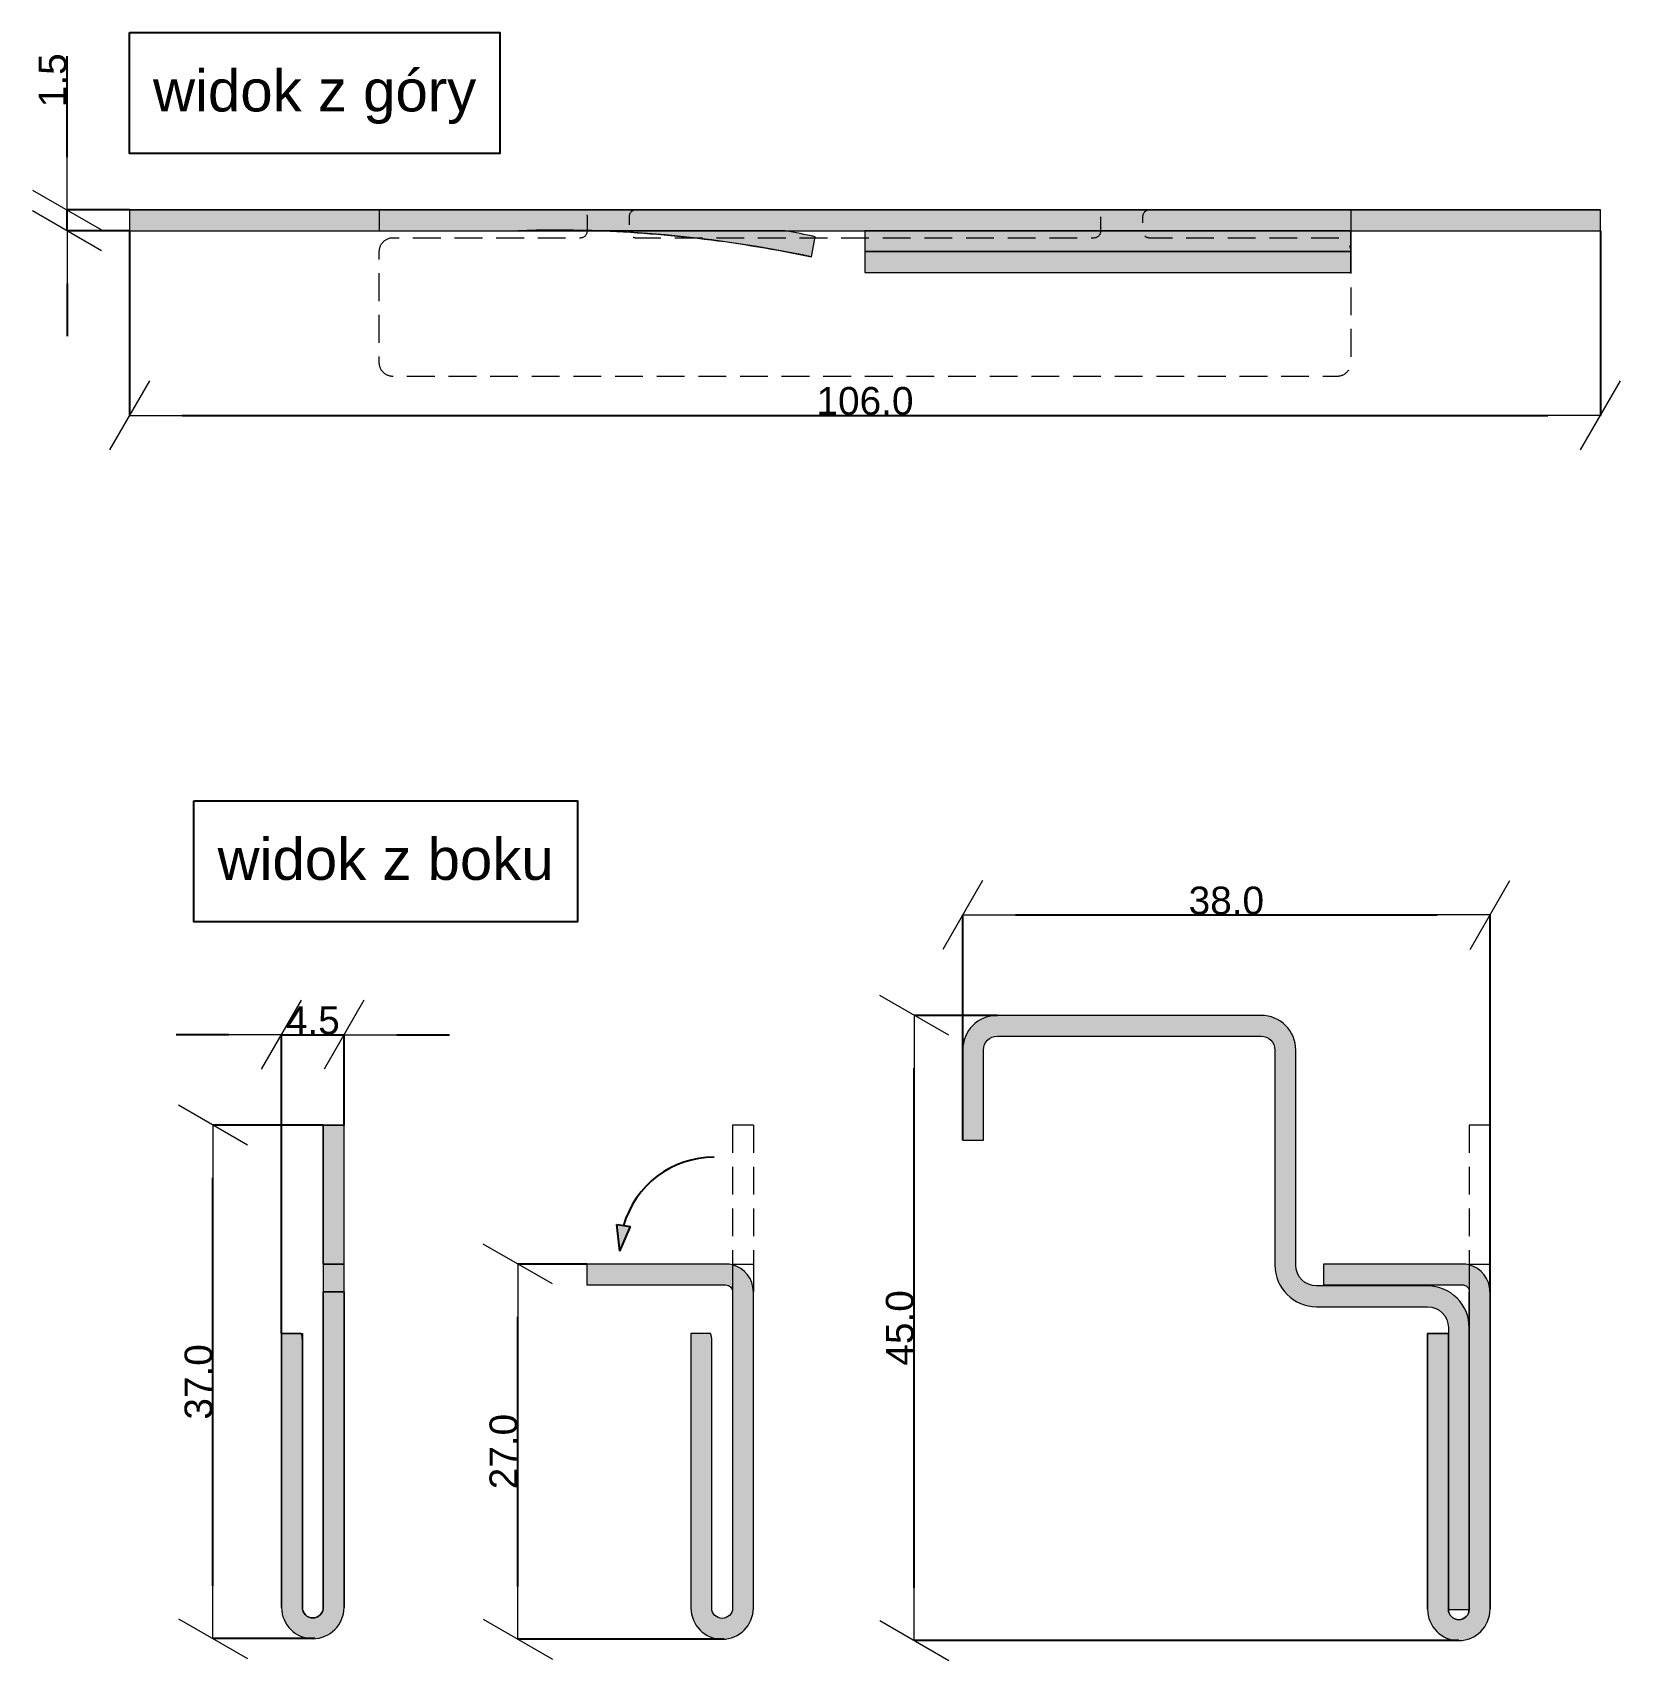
# Model space of a CAD drawing. Header units: millimetres. Extents: x -7826 to 55813, y 465 to 25965.
# Drawn here: x 52248 to 53392, y 20781 to 21954 of the extents above; entities that cross this region are included whole.
import ezdxf

# ---------------------------------------------------------------- set-up
doc = ezdxf.new("R2010")
doc.units = ezdxf.units.MM
doc.linetypes.add('Hidden Line', pattern=[30.00000000000001, 20, -10.00000000000001])
for name, color, linetype, lineweight in [('2D Drafting - General102', 254, 'Continuous', 13), ('2D Drafting - General142', 254, 'Continuous', 0), ('2D Drafting - General2', 251, 'Continuous', 15), ('Annotation - Text5', 161, 'Continuous', 25), ('ELE-warstwy2', 251, 'Continuous', 15), ('ELE-warstwy5', 161, 'Continuous', 25)]:
    doc.layers.add(name, color=color, linetype=linetype, lineweight=lineweight)
doc.layers.add('Dimensioning - General', color=7, linetype='Continuous')
doc.layers.add('ELE-warstwy', color=7, linetype='Continuous')
doc.styles.add('GENERATED_STYLE_1', font='arial.ttf')
doc.dimstyles.new('GENERATED_STYLE__3', dxfattribs={"dimtxt": 20.00000029802322, "dimasz": 38.00000000000001, "dimexe": 0.18, "dimexo": 0, "dimgap": 0.09, "dimtad": 1, "dimtih": 1, "dimtoh": 1, "dimdec": 1, "dimlfac": 0.1, "dimzin": 0, "dimdsep": 46, "dimtxsty": 'GENERATED_STYLE_1', "dimblk": 'ARROWHEAD_2', "dimblk1": 'ARROWHEAD_2', "dimblk2": 'ARROWHEAD_2', "dimcen": 0.09, "dimclrd": 161, "dimclre": 161, "dimclrt": 161, "dimadec": 0, "dimazin": 0, "dimtfac": 1, "dimtdec": 4, "dimtmove": 0, "dimatfit": 3, "dimfxl": 0, "dimtolj": 1, "dimtzin": 0, "dimarcsym": 0})
doc.dimstyles.new('GENERATED_STYLE__4', dxfattribs={"dimtxt": 20.00000029802322, "dimasz": 38.00000000000001, "dimexe": 0.18, "dimexo": 0, "dimgap": 0.09, "dimtad": 1, "dimdec": 1, "dimlfac": 0.1, "dimzin": 0, "dimdsep": 46, "dimtxsty": 'GENERATED_STYLE_1', "dimblk": 'ARROWHEAD_2', "dimblk1": 'ARROWHEAD_2', "dimblk2": 'ARROWHEAD_2', "dimcen": 0.09, "dimclrd": 161, "dimclre": 161, "dimclrt": 161, "dimadec": 0, "dimazin": 0, "dimtfac": 1, "dimtdec": 4, "dimtmove": 0, "dimatfit": 3, "dimfxl": 0, "dimtolj": 1, "dimtzin": 0, "dimarcsym": 0})

# ---------------------------------------------------------------- blocks, each defined once
blk = doc.blocks.new('_uk_5', base_point=(-45699.18380377928, 65866.40590556327))
at = {"layer": 'ELE-warstwy5', "linetype": 'Continuous'}
blk.add_hatch(color=256, dxfattribs=at).paths.add_polyline_path([(-45766.9381612303, 65866.40590556327), (-45769.32091473928, 65885.57691012166), (-45759.41618209565, 65884.19985846757)], flags=0)
for p, q in [((-45766.9381612303, 65866.40590556327), (-45769.32091473928, 65885.57691012166)), ((-45769.32091473928, 65885.57691012166), (-45759.41618209565, 65884.19985846757)), ((-45766.9381612303, 65866.40590556327), (-45759.41618209565, 65884.19985846757))]:
    blk.add_line(p, q, dxfattribs=at)
blk.add_arc((-45699.18380377928, 65866.40590556327), 67.75435745101177, 90, 164.1698485205448, dxfattribs=at)
blk = doc.blocks.new('ARROWHEAD_2')
at = {"color": 0, "linetype": 'Continuous', "lineweight": 0}
for p, q in [((-0.3781315, -0.655), (0.3781315, 0.655)), ((0, 0), (-1, 0))]:
    blk.add_line(p, q, dxfattribs=at)
blk = doc.blocks.new('*D66')
at = {"layer": 'Defpoints', "color": 0, "linetype": 'Continuous'}
for p in [(52883.28747795294, 21245.66649307182), (52943.1798446942, 21245.66649307182), (53275.67984469414, 20795.17378966328)]:
    blk.add_point(p, dxfattribs=at)
at = {"layer": 'Dimensioning - General', "color": 161, "linetype": 'Continuous', "lineweight": -2}
for p, q in [((52943.1798446942, 21245.66649307182), (52883.10747795294, 21245.66649307182)), ((52883.28747795294, 20833.17378966328), (52883.28747795294, 21207.66649307182)), ((53275.67984469414, 20795.17378966328), (52883.10747795294, 20795.17378966328))]:
    blk.add_line(p, q, dxfattribs=at)
at = {"layer": 'Dimensioning - General', "color": 161, "linetype": 'Continuous', "lineweight": -2, "xscale": 38.00000000000001, "yscale": 38.00000000000001, "zscale": 38.00000000000001}
for p, rotation in [((52883.28747795294, 21245.66649307182), 90), ((52883.28747795294, 20795.17378966328), 270)]:
    blk.add_blockref('ARROWHEAD_2', p, dxfattribs=dict(at, rotation=rotation))
at = {"layer": 'Dimensioning - General', "color": 161, "linetype": 'Continuous', "lineweight": 25, "insert": (52872.98601804634, 21020.42014136756), "char_height": 20.00000029802322, "attachment_point": 5, "rotation": 90, "style": 'GENERATED_STYLE_1'}
blk.add_mtext('\\A1;45.0', dxfattribs=at)
blk = doc.blocks.new('*D67')
at = {"layer": 'Defpoints', "color": 0, "linetype": 'Continuous'}
for p in [(53298.17984469414, 21317.97801571598), (52918.1798446942, 21155.66649307181), (53298.17984469414, 21046.47700262368)]:
    blk.add_point(p, dxfattribs=at)
at = {"layer": 'Dimensioning - General', "color": 161, "linetype": 'Continuous', "lineweight": -2}
for p, q in [((52918.1798446942, 21155.66649307181), (52918.1798446942, 21318.15801571598)), ((52956.1798446942, 21317.97801571598), (53260.17984469414, 21317.97801571598)), ((53298.17984469414, 21046.47700262368), (53298.17984469414, 21318.15801571598))]:
    blk.add_line(p, q, dxfattribs=at)
at = {"layer": 'Dimensioning - General', "color": 161, "linetype": 'Continuous', "lineweight": -2, "xscale": 38.00000000000001, "yscale": 38.00000000000001, "zscale": 38.00000000000001, "rotation": 180}
blk.add_blockref('ARROWHEAD_2', (52918.1798446942, 21317.97801571598), dxfattribs=at)
at = {"layer": 'Dimensioning - General', "color": 161, "linetype": 'Continuous', "lineweight": -2, "xscale": 38.00000000000001, "yscale": 38.00000000000001, "zscale": 38.00000000000001}
blk.add_blockref('ARROWHEAD_2', (53298.17984469414, 21317.97801571598), dxfattribs=at)
at = {"layer": 'Dimensioning - General', "color": 161, "linetype": 'Continuous', "lineweight": 25, "insert": (53108.17984469417, 21328.28629690508), "char_height": 20.00000029802322, "attachment_point": 5, "style": 'GENERATED_STYLE_1'}
blk.add_mtext('\\A1;38.0', dxfattribs=at)
blk = doc.blocks.new('*D68')
at = {"layer": 'Defpoints', "color": 0, "linetype": 'Continuous'}
for p in [(52317.7924363317, 21811.02605702857), (53377.7924363317, 21811.02605702857), (53377.7924363317, 21677.98516802468)]:
    blk.add_point(p, dxfattribs=at)
at = {"layer": 'Dimensioning - General', "color": 161, "linetype": 'Continuous', "lineweight": -2}
for p, q in [((52317.7924363317, 21811.02605702857), (52317.7924363317, 21677.80516802468)), ((53377.7924363317, 21811.02605702857), (53377.7924363317, 21677.80516802468)), ((52355.7924363317, 21677.98516802468), (53339.7924363317, 21677.98516802468))]:
    blk.add_line(p, q, dxfattribs=at)
at = {"layer": 'Dimensioning - General', "color": 161, "linetype": 'Continuous', "lineweight": -2, "xscale": 38.00000000000001, "yscale": 38.00000000000001, "zscale": 38.00000000000001, "rotation": 180}
blk.add_blockref('ARROWHEAD_2', (52317.7924363317, 21677.98516802468), dxfattribs=at)
at = {"layer": 'Dimensioning - General', "color": 161, "linetype": 'Continuous', "lineweight": -2, "xscale": 38.00000000000001, "yscale": 38.00000000000001, "zscale": 38.00000000000001}
blk.add_blockref('ARROWHEAD_2', (53377.7924363317, 21677.98516802468), dxfattribs=at)
at = {"layer": 'Dimensioning - General', "color": 161, "linetype": 'Continuous', "lineweight": 25, "insert": (52847.7924363317, 21688.28662793127), "char_height": 20.00000029802322, "attachment_point": 5, "style": 'GENERATED_STYLE_1'}
blk.add_mtext('\\A1;106.0', dxfattribs=at)
blk = doc.blocks.new('*D69')
at = {"layer": 'Defpoints', "color": 0, "linetype": 'Continuous'}
for p in [(52272.83927320513, 21826.02605702857), (52317.7924363317, 21826.02605702857), (52317.7924363317, 21811.02605702857)]:
    blk.add_point(p, dxfattribs=at)
at = {"layer": 'Dimensioning - General', "color": 161, "linetype": 'Continuous', "lineweight": -2}
for p, q in [((52272.83927320513, 21864.02605702857), (52272.83927320513, 21936.88545727248)), ((52317.7924363317, 21826.02605702857), (52272.65927320513, 21826.02605702857)), ((52272.83927320513, 21811.02605702857), (52272.83927320513, 21826.02605702857)), ((52317.7924363317, 21811.02605702857), (52272.65927320513, 21811.02605702857)), ((52272.83927320513, 21773.02605702857), (52272.83927320513, 21735.02605702857))]:
    blk.add_line(p, q, dxfattribs=at)
at = {"layer": 'Dimensioning - General', "color": 161, "linetype": 'Continuous', "lineweight": -2, "xscale": 38.00000000000001, "yscale": 38.00000000000001, "zscale": 38.00000000000001}
for p, rotation in [((52272.83927320513, 21826.02605702857), 270), ((52272.83927320513, 21811.02605702857), 90)]:
    blk.add_blockref('ARROWHEAD_2', p, dxfattribs=dict(at, rotation=rotation))
at = {"layer": 'Dimensioning - General', "color": 161, "linetype": 'Continuous', "lineweight": 25, "insert": (52262.53781329853, 21919.45575715054), "char_height": 20.00000029802322, "attachment_point": 5, "rotation": 90, "style": 'GENERATED_STYLE_1'}
blk.add_mtext('\\A1;1.5', dxfattribs=at)
blk = doc.blocks.new('*D73')
at = {"layer": 'Defpoints', "color": 0, "linetype": 'Continuous'}
for p in [(52597.66234859073, 21066.47699040471), (52647.37191876896, 21066.47699040471), (52746.07914010008, 20796.12495319699)]:
    blk.add_point(p, dxfattribs=at)
at = {"layer": 'Dimensioning - General', "color": 161, "linetype": 'Continuous', "lineweight": -2}
for p, q in [((52647.37191876896, 21066.47699040471), (52597.48234859073, 21066.47699040471)), ((52597.66234859073, 20834.12495319699), (52597.66234859073, 21028.47699040471)), ((52746.07914010008, 20796.12495319699), (52597.48234859073, 20796.12495319699))]:
    blk.add_line(p, q, dxfattribs=at)
at = {"layer": 'Dimensioning - General', "color": 161, "linetype": 'Continuous', "lineweight": -2, "xscale": 38.00000000000001, "yscale": 38.00000000000001, "zscale": 38.00000000000001}
for p, rotation in [((52597.66234859073, 21066.47699040471), 90), ((52597.66234859073, 20796.12495319699), 270)]:
    blk.add_blockref('ARROWHEAD_2', p, dxfattribs=dict(at, rotation=rotation))
at = {"layer": 'Dimensioning - General', "color": 161, "linetype": 'Continuous', "lineweight": 25, "insert": (52587.36088868413, 20931.30097180086), "char_height": 20.00000029802322, "attachment_point": 5, "rotation": 90, "style": 'GENERATED_STYLE_1'}
blk.add_mtext('\\A1;27.0', dxfattribs=at)
blk = doc.blocks.new('*D75')
at = {"layer": 'Defpoints', "color": 0, "linetype": 'Continuous'}
for p in [(52377.9437808694, 21166.47699249087), (52457.39181109842, 21166.47699249087), (52451.3675315059, 20796.51402535761)]:
    blk.add_point(p, dxfattribs=at)
at = {"layer": 'Dimensioning - General', "color": 161, "linetype": 'Continuous', "lineweight": -2}
for p, q in [((52457.39181109842, 21166.47699249087), (52377.7637808694, 21166.47699249087)), ((52377.9437808694, 20834.51402535761), (52377.9437808694, 21128.47699249087)), ((52451.3675315059, 20796.51402535761), (52377.7637808694, 20796.51402535761))]:
    blk.add_line(p, q, dxfattribs=at)
at = {"layer": 'Dimensioning - General', "color": 161, "linetype": 'Continuous', "lineweight": -2, "xscale": 38.00000000000001, "yscale": 38.00000000000001, "zscale": 38.00000000000001}
for p, rotation in [((52377.9437808694, 21166.47699249087), 90), ((52377.9437808694, 20796.51402535761), 270)]:
    blk.add_blockref('ARROWHEAD_2', p, dxfattribs=dict(at, rotation=rotation))
at = {"layer": 'Dimensioning - General', "color": 161, "linetype": 'Continuous', "lineweight": 25, "insert": (52367.63549968029, 20981.49550892425), "char_height": 20.00000029802322, "attachment_point": 5, "rotation": 90, "style": 'GENERATED_STYLE_1'}
blk.add_mtext('\\A1;37.0', dxfattribs=at)
blk = doc.blocks.new('*D76')
at = {"layer": 'Defpoints', "color": 0, "linetype": 'Continuous'}
for p in [(52472.39181109842, 21231.64835618285), (52472.39181109842, 21166.47699249087), (52427.39181109842, 21016.47699487507)]:
    blk.add_point(p, dxfattribs=at)
at = {"layer": 'Dimensioning - General', "color": 161, "linetype": 'Continuous', "lineweight": -2}
for p, q in [((52389.39181109842, 21231.64835618285), (52351.39181109842, 21231.64835618285)), ((52427.39181109842, 21016.47699487507), (52427.39181109842, 21231.82835618285)), ((52427.39181109842, 21231.64835618285), (52472.39181109842, 21231.64835618285)), ((52472.39181109842, 21166.47699249087), (52472.39181109842, 21231.82835618285)), ((52510.39181109842, 21231.64835618285), (52548.39181109842, 21231.64835618285))]:
    blk.add_line(p, q, dxfattribs=at)
at = {"layer": 'Dimensioning - General', "color": 161, "linetype": 'Continuous', "lineweight": -2, "xscale": 38.00000000000001, "yscale": 38.00000000000001, "zscale": 38.00000000000001}
blk.add_blockref('ARROWHEAD_2', (52427.39181109842, 21231.64835618285), dxfattribs=at)
at = {"layer": 'Dimensioning - General', "color": 161, "linetype": 'Continuous', "lineweight": -2, "xscale": 38.00000000000001, "yscale": 38.00000000000001, "zscale": 38.00000000000001, "rotation": 180}
blk.add_blockref('ARROWHEAD_2', (52472.39181109842, 21231.64835618285), dxfattribs=at)
at = {"layer": 'Dimensioning - General', "color": 161, "linetype": 'Continuous', "lineweight": 25, "insert": (52449.89181109842, 21241.90888839443), "char_height": 20.00000029802322, "attachment_point": 5, "style": 'GENERATED_STYLE_1'}
blk.add_mtext('\\A1;4.5', dxfattribs=at)

msp = doc.modelspace()

# ---------------------------------------------------------------- hatches: boundary and pattern name
at = {"layer": '2D Drafting - General102', "linetype": 'Continuous'}
h = msp.add_hatch(color=256, dxfattribs=at)
edge = h.paths.add_edge_path()
edge.add_line((53377.7924363317, 21826.02605702857), (52317.7924363317, 21826.02605702857))
edge.add_line((52317.7924363317, 21826.02605702857), (52317.7924363317, 21811.02605702857))
edge.add_line((52317.7924363317, 21811.02605702857), (52597.7924363317, 21811.02605702857))
edge.add_arc((52626.06109589111, 20931.52539548016), 879.9548458741434, 88.15904916852259, 91.84095083147781, ccw=False)
edge.add_line((52654.3297554505, 21811.02605702857), (53377.7924363317, 21811.02605702857))
edge.add_line((53377.7924363317, 21811.02605702857), (53377.7924363317, 21826.02605702857))
h = msp.add_hatch(color=256, dxfattribs=at)
edge = h.paths.add_edge_path()
edge.add_line((52790.36149255619, 21811.02605702857), (52654.3297554505, 21811.02605702857))
edge.add_arc((52626.06109589121, 20931.52539548018), 879.9548458741108, 77.98892094317978, 88.15904916852918, ccw=False)
edge.add_line((52809.18042742542, 21792.2157237608), (52811.804743484, 21806.74160201371))
edge.add_arc((52628.68541195044, 20946.051273733), 879.9548458740744, 77.98892094322291, 79.41277142200511)
for points in [[(53197.79243633171, 21811.02605702857), (52847.7924363317, 21811.02605702857), (52847.7924363317, 21796.02605702857), (53197.79243633171, 21796.02605702857)], [(52847.7924363317, 21796.02605702857), (52847.7924363317, 21781.02605702857), (53197.79243633171, 21781.02605702857), (53197.79243633171, 21796.02605702857)], [(52457.39181109842, 21166.47699249087), (52457.39181109842, 21066.47699040471), (52472.39181109842, 21066.47699040471), (52472.39181109842, 21166.47699249087)], [(52472.39181109842, 21046.47700262368), (52472.39181109842, 21066.47699040471), (52457.39181109842, 21066.47699040471), (52457.39181109842, 21046.47700262368)]]:
    msp.add_hatch(color=256, dxfattribs=at).paths.add_polyline_path(points)
h = msp.add_hatch(color=256, dxfattribs=at)
edge = h.paths.add_edge_path()
edge.add_line((52647.37191876896, 21066.47699040471), (52647.37191876896, 21051.47699040471))
edge.add_line((52647.37191876896, 21051.47699040471), (52747.37192085513, 21051.47699040471))
edge.add_arc((52747.37192085513, 21046.47700262369), 4.999987781018717, -1.6677859093761072e-10, 90, ccw=False)
edge.add_line((52752.37190863616, 21046.47700262368), (52752.37190863616, 20818.59254301416))
edge.add_arc((52744.87190863616, 20818.59254330472), 7.500000000000005, 180.0000022197003, 359.9999977802997, ccw=False)
edge.add_line((52737.37190863616, 20818.59254301416), (52737.37190863616, 21011.47698712647))
edge.add_arc((52722.37190863617, 21011.47698712645), 14.99999999998545, 5.55842217612254e-11, 19.4712520274501)
edge.add_line((52736.51404152034, 21016.47699487507), (52722.37190863615, 21016.47699487507))
edge.add_line((52722.37190863615, 21016.47699487507), (52722.37190863615, 20818.59254301416))
edge.add_arc((52744.87190863616, 20818.59254301416), 22.50000000000728, 180, 360)
edge.add_line((52767.37190863616, 20818.59254301416), (52767.37190863616, 21046.47700262368))
edge.add_arc((52747.37192085513, 21046.47700262369), 19.99998778103327, 359.9999999999583, 435.5225149286479)
edge.add_arc((52747.37192085513, 21046.47700262368), 19.99998778103405, 75.5225149286785, 90.00000000002085)
edge.add_line((52747.37192085513, 21066.47699040471), (52647.37191876896, 21066.47699040471))
h = msp.add_hatch(color=256, dxfattribs=at)
edge = h.paths.add_edge_path()
edge.add_line((53178.17985482694, 21066.47699040471), (53178.17985482694, 21051.47699040471))
edge.add_line((53178.17985482694, 21051.47699040471), (53278.17985691311, 21051.47699040471))
edge.add_arc((53278.17985691311, 21046.47700262369), 4.999987781018717, -1.6677859093761072e-10, 90, ccw=False)
edge.add_line((53283.17984469414, 21046.47700262368), (53283.17984469414, 20817.67378966329))
edge.add_arc((53275.67984469414, 20817.67379003905), 7.50000000000001, 180.0000028705915, 359.9999971294084, ccw=False)
edge.add_line((53268.17984469414, 20817.67378966329), (53268.17984469414, 21011.47698712647))
edge.add_line((53268.17984469414, 21011.47698712647), (53268.17984469414, 21016.47699487507))
edge.add_line((53268.17984469414, 21016.47699487507), (53253.17984469414, 21016.47699487507))
edge.add_line((53253.17984469414, 21016.47699487507), (53253.17984469414, 20817.67378966329))
edge.add_arc((53275.67984469414, 20817.67378966329), 22.5, 180, 360)
edge.add_line((53298.17984469414, 20817.67378966329), (53298.17984469414, 21046.47700262368))
edge.add_arc((53278.17985691311, 21046.47700262369), 19.99998778103327, 359.9999999999583, 435.5225149286479)
edge.add_arc((53278.17985691311, 21046.47700262368), 19.99998778103405, 75.5225149286785, 90.00000000002085)
edge.add_line((53278.17985691311, 21066.47699040471), (53178.17985482694, 21066.47699040471))
h = msp.add_hatch(color=256, dxfattribs=at)
edge = h.paths.add_edge_path()
edge.add_line((52472.39181109842, 20818.96557873991), (52472.39181109842, 21046.47700262368))
edge.add_line((52472.39181109842, 21046.47700262368), (52457.39181109842, 21046.47700262368))
edge.add_line((52457.39181109842, 21046.47700262368), (52457.39181109842, 20818.96557873991))
edge.add_arc((52449.89181109842, 20818.96557873991), 7.5, -180, 0, ccw=False)
edge.add_line((52442.39181109842, 20818.96557873991), (52442.39181109842, 21011.47698712647))
edge.add_arc((52427.39181109844, 21011.47698712647), 14.99999999998545, 0, 19.47125202738843)
edge.add_line((52441.53394398261, 21016.47699487507), (52427.39181109842, 21016.47699487507))
edge.add_line((52427.39181109842, 21016.47699487507), (52427.39181109842, 20818.96557873991))
edge.add_arc((52449.89181109842, 20818.96557873991), 22.5, 180, 360)
at = {"layer": '2D Drafting - General142', "linetype": 'Continuous'}
h = msp.add_hatch(color=256, dxfattribs=at)
edge = h.paths.add_edge_path()
edge.add_arc((52943.17984469421, 21220.66649307181), 25.00000000001455, 90.00000000003335, 180)
edge.add_line((52918.1798446942, 21220.66649307181), (52918.1798446942, 21155.66649307181))
edge.add_line((52918.1798446942, 21155.66649307181), (52933.1798446942, 21155.66649307181))
edge.add_line((52933.1798446942, 21155.66649307181), (52933.1798446942, 21220.66649307181))
edge.add_arc((52943.17984469421, 21220.66649307181), 10.00000000000728, 90.00000000008328, 180, ccw=False)
edge.add_line((52943.1798446942, 21230.66649307182), (53133.1798446942, 21230.66649307182))
edge.add_arc((53133.1798446942, 21220.66649307181), 10.00000000001455, 0, 89.99999999995828, ccw=False)
edge.add_line((53143.1798446942, 21220.66649307181), (53143.1798446942, 21065.66649307181))
edge.add_arc((53173.1798446942, 21065.66649307181), 29.99999999999272, 180, 270.0000000000139)
edge.add_line((53173.1798446942, 21035.66649307182), (53253.17984469414, 21035.66649307182))
edge.add_arc((53253.17984469414, 21020.66649307182), 15, 0, 90, ccw=False)
edge.add_line((53268.17984469414, 21020.66649307182), (53268.17984469414, 20817.49651214912))
edge.add_line((53268.17984469414, 20817.49651214912), (53283.17984469414, 20817.49651214912))
edge.add_line((53283.17984469414, 20817.49651214912), (53283.17984469414, 21020.66649307182))
edge.add_arc((53253.17984469415, 21020.66649307181), 29.99999999999272, 2.779211088059248e-11, 90.0000000000139)
edge.add_line((53253.17984469414, 21050.66649307181), (53173.1798446942, 21050.66649307181))
edge.add_arc((53173.1798446942, 21065.66649307181), 15, 180, 270, ccw=False)
edge.add_line((53158.1798446942, 21065.66649307181), (53158.1798446942, 21220.66649307181))
edge.add_arc((53133.1798446942, 21220.66649307181), 25.00000000000728, 0, 89.99999999998334)
edge.add_line((53133.1798446942, 21245.66649307182), (52943.1798446942, 21245.66649307182))

# ---------------------------------------------------------------- linework, layer by layer
at = {"layer": '2D Drafting - General2', "linetype": 'Continuous'}
for p, q in [((52317.7924363317, 21826.02605702857), (53377.7924363317, 21826.02605702857)), ((52317.7924363317, 21826.02605702857), (52317.7924363317, 21811.02605702857)), ((52497.79243692775, 21826.02605702857), (52497.79243692775, 21811.02605702857)), ((53197.79243573566, 21826.02605702857), (53197.79243573566, 21811.02605702857)), ((53377.7924363317, 21811.02605702857), (53377.7924363317, 21826.02605702857)), ((52317.7924363317, 21811.02605702857), (53377.7924363317, 21811.02605702857)), ((53197.79243633171, 21811.02605702857), (53197.79243633171, 21796.02605702857)), ((52809.18042742542, 21792.2157237608), (52811.804743484, 21806.7416020137)), ((53197.79243633171, 21796.02605702857), (52847.7924363317, 21796.02605702857)), ((52457.39181109842, 21166.47699249087), (52472.39181109842, 21166.47699249087)), ((52457.39181109842, 21066.47699040471), (52457.39181109842, 21166.47699249087)), ((52472.39181109842, 21066.47699040471), (52472.39181109842, 21166.47699249087)), ((52457.39181109842, 20818.96557873991), (52457.39181109842, 21046.47700262368)), ((52457.39181109842, 21046.47700262368), (52472.39181109842, 21046.47700262368)), ((52472.39181109842, 21046.47700262368), (52472.39181109842, 20818.96557873991)), ((53283.17984469414, 20817.67378966329), (53283.17984469414, 21046.47700262368)), ((53298.17984469414, 21046.47700262368), (53298.17984469414, 20817.67378966329)), ((52427.39181109842, 20818.96557873991), (52427.39181109842, 21016.47699487507)), ((52427.39181109842, 21016.47699487507), (52442.39181109842, 21016.47699487507)), ((52442.39181109842, 21016.47699487507), (52442.39181109842, 20818.96557873991)), ((53253.17984469414, 20817.67378966329), (53253.17984469414, 21016.47699487507)), ((53253.17984469414, 21016.47699487507), (53268.17984469414, 21016.47699487507)), ((53268.17984469414, 21016.47699487507), (53268.17984469414, 20817.67378966329))]:
    msp.add_line(p, q, dxfattribs=at)
at = {"layer": '2D Drafting - General2', "linetype": 'Hidden Line'}
for p, q in [((52752.37190863616, 21166.47699249087), (52752.37190863616, 21066.47699040471)), ((52767.37190863616, 21166.47699249087), (52752.37190863616, 21166.47699249087)), ((52767.37190863616, 21166.47699249087), (52767.37190863616, 21066.47699040471)), ((53283.17984469414, 21166.47699249087), (53283.17984469414, 21066.47699040471)), ((53298.17984469414, 21166.47699249087), (53283.17984469414, 21166.47699249087)), ((53298.17984469414, 21166.47699249087), (53298.17984469414, 21066.47699040471)), ((52752.37190863616, 21066.47699040471), (52752.37190863616, 21046.47700262368)), ((52752.37190863616, 21066.47699040471), (52767.37190863616, 21066.47699040471)), ((52767.37190863616, 21066.47699040471), (52767.37190863616, 21046.47700262368)), ((53283.17984469414, 21066.47699040471), (53298.17984469414, 21066.47699040471)), ((53283.17984469414, 21066.47699040471), (53283.17984469414, 21046.47700262368)), ((53298.17984469414, 21066.47699040471), (53298.17984469414, 21046.47700262368))]:
    msp.add_line(p, q, dxfattribs=at)
at = {"layer": '2D Drafting - General2', "linetype": 'Continuous', "flags": 128}
for points in [[(53377.7924363317, 21826.02605702857), (52317.7924363317, 21826.02605702857), (52317.7924363317, 21811.02605702857), (52597.7924363317, 21811.02605702857, -0.01606670895634837), (52654.3297554505, 21811.02605702857), (53377.7924363317, 21811.02605702857)], [(52790.36149255619, 21811.02605702857), (52654.3297554505, 21811.02605702857, -0.04440470664834033), (52809.18042742542, 21792.2157237608), (52811.804743484, 21806.74160201371, 0.006212799661562662)], [(52943.1798446942, 21245.66649307182, 0.414213562373095), (52918.1798446942, 21220.66649307181), (52918.1798446942, 21155.66649307181), (52933.1798446942, 21155.66649307181), (52933.1798446942, 21220.66649307181, -0.414213562373095), (52943.1798446942, 21230.66649307182), (53133.1798446942, 21230.66649307182, -0.414213562373095), (53143.1798446942, 21220.66649307181), (53143.1798446942, 21065.66649307181, 0.414213562373095), (53173.1798446942, 21035.66649307182), (53253.17984469414, 21035.66649307182, -0.414213562373095), (53268.17984469414, 21020.66649307182), (53268.17984469414, 20817.49651214912), (53283.17984469414, 20817.49651214912), (53283.17984469414, 21020.66649307182, 0.414213562373095), (53253.17984469414, 21050.66649307181), (53173.1798446942, 21050.66649307181, -0.414213562373095), (53158.1798446942, 21065.66649307181), (53158.1798446942, 21220.66649307181, 0.414213562373095), (53133.1798446942, 21245.66649307182)], [(52647.37191876896, 21066.47699040471), (52647.37191876896, 21051.47699040471), (52747.37192085513, 21051.47699040471, -0.4142135623731991), (52752.37190863616, 21046.47700262368), (52752.37190863616, 20818.59254301416, -0.9999999612581318), (52737.37190863616, 20818.59254301416), (52737.37190863616, 21011.47698712647, 0.08516437114557512), (52736.51404152034, 21016.47699487507), (52722.37190863615, 21016.47699487507), (52722.37190863615, 20818.59254301416, 0.9999999999999999), (52767.37190863616, 20818.59254301416), (52767.37190863616, 21046.47700262368, 0.3419988452672253), (52752.37190863616, 21065.84190988994, 0.06325410514683931), (52747.37192085513, 21066.47699040471)], [(53178.17985482694, 21066.47699040471), (53178.17985482694, 21051.47699040471), (53278.17985691311, 21051.47699040471, -0.4142135623731991), (53283.17984469414, 21046.47700262368), (53283.17984469414, 20817.67378966329, -0.9999999498993962), (53268.17984469414, 20817.67378966329), (53268.17984469414, 21011.47698712647), (53268.17984469414, 21016.47699487507), (53253.17984469414, 21016.47699487507), (53253.17984469414, 20817.67378966329, 0.9999999999999999), (53298.17984469414, 20817.67378966329), (53298.17984469414, 21046.47700262368, 0.3419988452672253), (53283.17984469414, 21065.84190988994, 0.06325410514683931), (53278.17985691311, 21066.47699040471)], [(52472.39181109842, 20818.96557873991), (52472.39181109842, 21046.47700262368), (52457.39181109842, 21046.47700262368), (52457.39181109842, 20818.96557873991, -0.9999999999999999), (52442.39181109842, 20818.96557873991), (52442.39181109842, 21011.47698712647, 0.08516437114557857), (52441.53394398261, 21016.47699487507), (52427.39181109842, 21016.47699487507), (52427.39181109842, 20818.96557873991, 0.9999999999999999)]]:
    msp.add_lwpolyline(points, format="xyb", close=True, dxfattribs=at)
at = {"layer": '2D Drafting - General2', "linetype": 'Hidden Line', "flags": 128}
msp.add_lwpolyline([(52497.79243692775, 21796.02606924754, -0.4142135623728869), (52507.79243692775, 21806.02606924754), (52642.79243215937, 21806.02606924754, 0.4142135623728869), (52647.79243215937, 21811.02606924754), (52647.79243215937, 21821.02605702859, 0.4142135623733031), (52642.79243215937, 21826.02605702857), (52682.7924375238, 21826.02605702857, 0.414213562373095), (52677.7924375238, 21821.02605702859), (52677.7924375238, 21811.02606924754, 0.4142135623735113), (52682.7924375238, 21806.02606924754), (53012.7924351396, 21806.02606924754, 0.4142135623728869), (53017.79243513961, 21811.02606924754), (53017.79243513961, 21821.02605702859, 0.4142135623728869), (53012.79243513961, 21826.02605702857), (53052.79244050403, 21826.02605702857, 0.414213562373095), (53047.79244050403, 21821.02605702859), (53047.79244050403, 21811.02606924754, 0.4142135623735113), (53052.79244050403, 21806.02606924754), (53187.79243573566, 21806.02606924754, -0.4142135623731991), (53197.79243573566, 21796.02606924754), (53197.79243573566, 21716.02606716138, -0.414213562373095), (53187.79243573566, 21706.02606716138), (52507.79243692775, 21706.02606716138, -0.414213562373095), (52497.79243692775, 21716.02606716138)], format="xyb", close=True, dxfattribs=at)
at = {"layer": '2D Drafting - General2', "linetype": 'Continuous', "flags": 128}
for points in [[(53197.79243633171, 21811.02605702857), (52847.7924363317, 21811.02605702857), (52847.7924363317, 21796.02605702857), (53197.79243633171, 21796.02605702857)], [(52847.7924363317, 21796.02605702857), (52847.7924363317, 21781.02605702857), (53197.79243633171, 21781.02605702857), (53197.79243633171, 21796.02605702857)], [(52457.39181109842, 21166.47699249087), (52457.39181109842, 21066.47699040471), (52472.39181109842, 21066.47699040471), (52472.39181109842, 21166.47699249087)], [(52472.39181109842, 21046.47700262368), (52472.39181109842, 21066.47699040471), (52457.39181109842, 21066.47699040471), (52457.39181109842, 21046.47700262368)]]:
    msp.add_lwpolyline(points, close=True, dxfattribs=at)
at = {"layer": '2D Drafting - General2', "linetype": 'Continuous'}
for centre, radius, end in [((52626.06109589112, 20931.5253954802), 879.9548458741154, 91.84095083138706), ((52628.6854119497, 20946.05127373311), 879.9548458741157, 79.412771421537)]:
    msp.add_arc(centre, radius, 77.98892094307234, end, dxfattribs=at)
at = {"layer": 'Annotation - Text5', "linetype": 'Continuous', "flags": 128}
for points in [[(52317.7924363317, 21953.85216618749), (52584.6280694195, 21953.85216618749), (52584.6280694195, 21866.70921841525), (52317.7924363317, 21866.70921841525)], [(52364.14736724752, 21400.15232639138), (52640.58223220606, 21400.15232639138), (52640.58223220606, 21313.00943470535), (52364.14736724752, 21313.00943470535)]]:
    msp.add_lwpolyline(points, close=True, dxfattribs=at)
at = {"layer": 'ELE-warstwy2', "linetype": 'Continuous'}
for centre, radius in [((52449.89181109842, 20818.96557873991), 22.50000000000085), ((52449.89181109842, 20818.96557873991), 7.500000000000284), ((53275.67984469414, 20817.67378966329), 22.50000000000085), ((53275.67984469414, 20817.67378966329), 7.500000000000284)]:
    msp.add_arc(centre, radius, 180, 0, dxfattribs=at)

# ---------------------------------------------------------------- block references
at = {"layer": 'ELE-warstwy', "color": 161, "linetype": 'Continuous', "lineweight": 25}
msp.add_blockref('_uk_5', (52738.99588795003, 21075.69240275223), dxfattribs=at)

# ---------------------------------------------------------------- texts
at = {"layer": 'Annotation - Text5', "linetype": 'Continuous', "char_height": 30, "attachment_point": 2, "style": 'GENERATED_STYLE_1'}
for s, insert in [('{widok z góry}', (52451.21025287561, 21926.99502333035)), ('{widok z boku}', (52502.36479972679, 21373.29518353425))]:
    msp.add_mtext(s, dxfattribs=dict(at, insert=insert))

# ---------------------------------------------------------------- dimensions: what is measured, and where the dimension line sits
at = {"layer": 'Dimensioning - General', "color": 161, "linetype": 'Continuous', "lineweight": 25}
for base, p1, p2, picture, middle in [((52272.83927320513, 21826.02605702857), (52317.7924363317, 21811.02605702857), (52317.7924363317, 21826.02605702857), '*D69', (52262.53781329853, 21919.45575715054)), ((52883.28747795294, 21245.66649307182), (53275.67984469414, 20795.17378966328), (52943.1798446942, 21245.66649307182), '*D66', (52872.98601804634, 21020.42014136756)), ((52377.9437808694, 21166.47699249087), (52451.3675315059, 20796.51402535761), (52457.39181109842, 21166.47699249087), '*D75', (52367.63549968029, 20981.49550892425)), ((52597.66234859073, 21066.47699040471), (52746.07914010008, 20796.12495319699), (52647.37191876896, 21066.47699040471), '*D73', (52587.36088868413, 20931.30097180086))]:
    dim = msp.add_linear_dim(base=base, p1=p1, p2=p2, angle=90, dimstyle='GENERATED_STYLE__4', dxfattribs=at)
    dim.commit()
    dim.dimension.update_dxf_attribs({"geometry": picture, "text_midpoint": middle})
for base, p1, p2, picture, middle in [((53377.7924363317, 21677.98516802468), (52317.7924363317, 21811.02605702857), (53377.7924363317, 21811.02605702857), '*D68', (52847.7924363317, 21688.28662793127)), ((53298.17984469414, 21317.97801571598), (52918.1798446942, 21155.66649307181), (53298.17984469414, 21046.47700262368), '*D67', (53108.17984469417, 21328.28629690508)), ((52472.39181109842, 21231.64835618285), (52427.39181109842, 21016.47699487507), (52472.39181109842, 21166.47699249087), '*D76', (52449.89181109842, 21241.90888839443))]:
    dim = msp.add_linear_dim(base=base, p1=p1, p2=p2, dimstyle='GENERATED_STYLE__3', dxfattribs=at)
    dim.commit()
    dim.dimension.update_dxf_attribs({"geometry": picture, "text_midpoint": middle})

doc.saveas('drawing.dxf')
